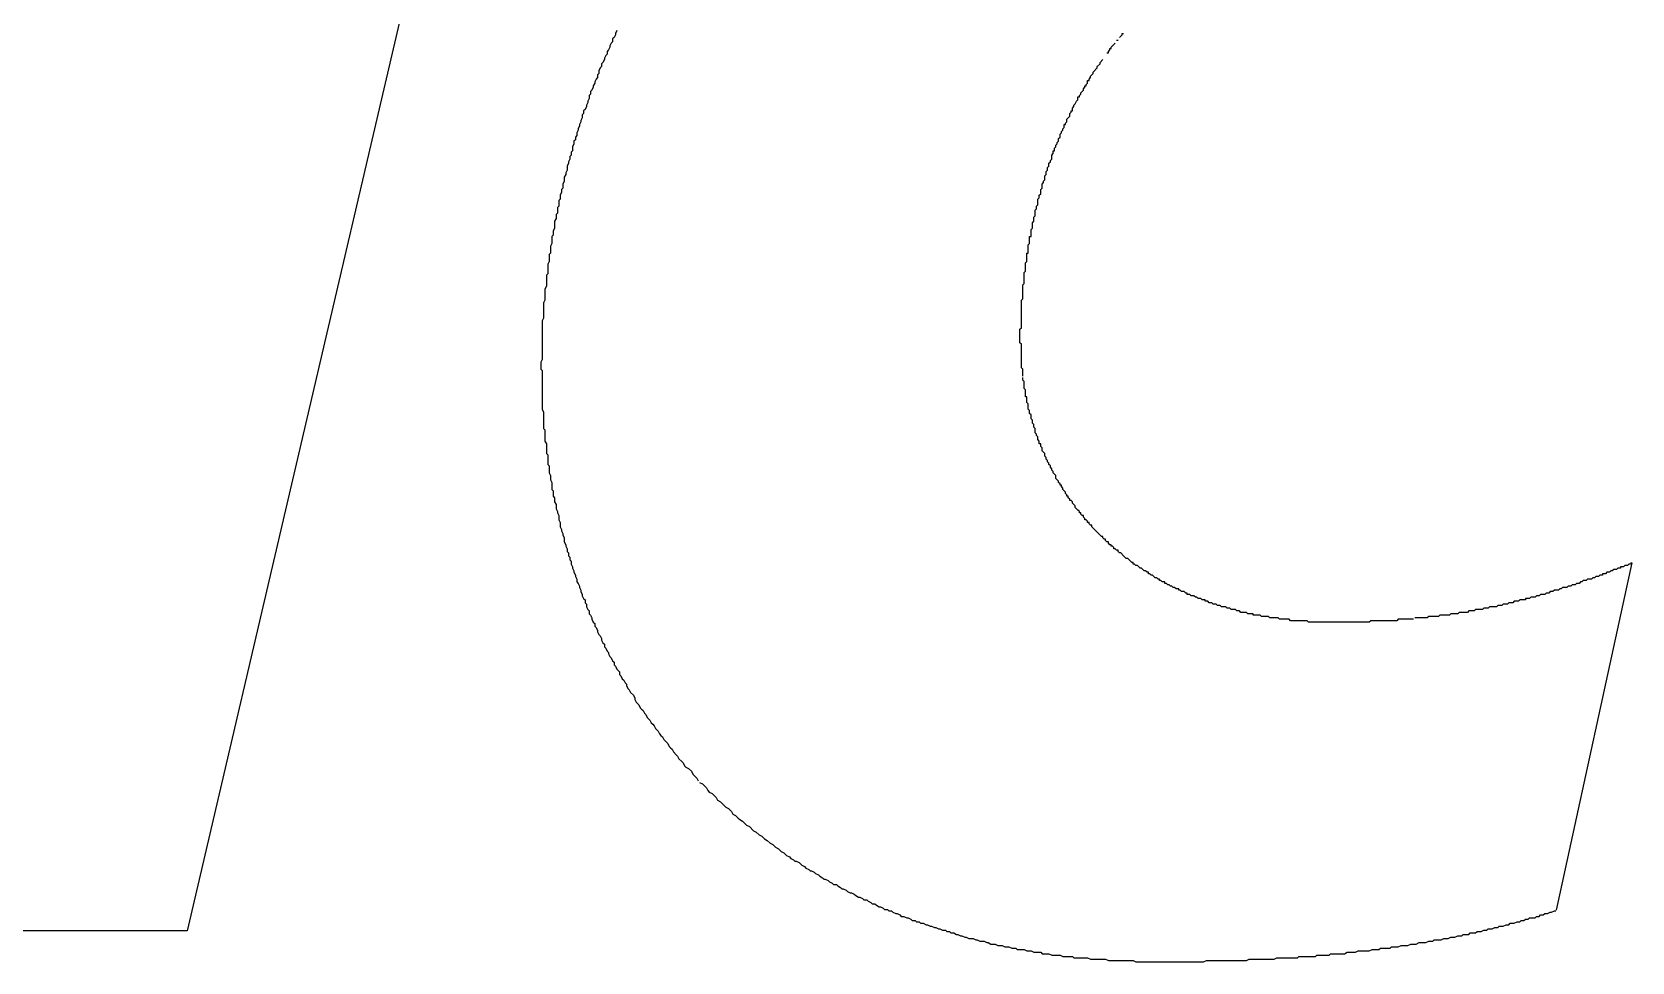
# Model space of a CAD drawing. Extents: x 168 to 388, y 259 to 356.
# Drawn here: x 223.939 to 225.098, y 307.753 to 308.426 of the extents above; entities that cross this region are included whole.
import ezdxf

# ---------------------------------------------------------------- set-up
doc = ezdxf.new("R2010")
doc.units = 0
doc.header["$MEASUREMENT"] = 0
doc.layers.get('0').update_dxf_attribs({"linetype": 'CONTINUOUS'})

msp = doc.modelspace()

# ---------------------------------------------------------------- linework, layer by layer
at = {"color": 7, "linetype": 'Continuous'}
for p, q in [((224.2785, 308.7458), (224.0518, 307.7756)), ((224.361, 308.422), (224.36, 308.421)), ((224.362, 308.424), (224.361, 308.422)), ((224.363, 308.427), (224.362, 308.425)), ((224.362, 308.425), (224.362, 308.424)), ((224.727, 308.422), (224.729, 308.424)), ((224.729, 308.424), (224.729, 308.425)), ((224.729, 308.425), (224.73, 308.425)), ((224.356, 308.41), (224.355, 308.409)), ((224.357, 308.413), (224.356, 308.412)), ((224.356, 308.412), (224.356, 308.41)), ((224.358, 308.415), (224.357, 308.413)), ((224.359, 308.418), (224.358, 308.416)), ((224.358, 308.416), (224.358, 308.415)), ((224.36, 308.419), (224.359, 308.418)), ((224.36, 308.421), (224.36, 308.419)), ((224.718, 308.411), (224.719, 308.411)), ((224.719, 308.412), (224.72, 308.413)), ((224.719, 308.411), (224.719, 308.412)), ((224.72, 308.413), (224.72, 308.414)), ((224.72, 308.414), (224.721, 308.414)), ((224.721, 308.415), (224.724, 308.418)), ((224.721, 308.414), (224.721, 308.415)), ((224.725, 308.42), (224.726, 308.42)), ((224.351, 308.4), (224.35, 308.398)), ((224.352, 308.401), (224.351, 308.4)), ((224.353, 308.404), (224.352, 308.403)), ((224.352, 308.403), (224.352, 308.401)), ((224.354, 308.406), (224.353, 308.404)), ((224.355, 308.409), (224.354, 308.407)), ((224.354, 308.407), (224.354, 308.406)), ((224.708, 308.397), (224.711, 308.4)), ((224.711, 308.401), (224.713, 308.403)), ((224.711, 308.4), (224.711, 308.401)), ((224.713, 308.404), (224.715, 308.406)), ((224.713, 308.403), (224.713, 308.404)), ((224.347, 308.389), (224.346, 308.387)), ((224.346, 308.387), (224.346, 308.386)), ((224.348, 308.392), (224.347, 308.39)), ((224.347, 308.39), (224.347, 308.389)), ((224.349, 308.393), (224.348, 308.392)), ((224.35, 308.396), (224.349, 308.395)), ((224.349, 308.395), (224.349, 308.393)), ((224.35, 308.398), (224.35, 308.396)), ((224.702, 308.386), (224.702, 308.387)), ((224.702, 308.387), (224.703, 308.387)), ((224.703, 308.388), (224.704, 308.389)), ((224.703, 308.387), (224.703, 308.388)), ((224.704, 308.389), (224.704, 308.391)), ((224.704, 308.391), (224.705, 308.391)), ((224.705, 308.392), (224.706, 308.393)), ((224.705, 308.391), (224.705, 308.392)), ((224.706, 308.394), (224.708, 308.396)), ((224.706, 308.393), (224.706, 308.394)), ((224.708, 308.396), (224.708, 308.397)), ((224.343, 308.378), (224.342, 308.376)), ((224.342, 308.376), (224.342, 308.375)), ((224.344, 308.381), (224.343, 308.38)), ((224.343, 308.38), (224.343, 308.378)), ((224.345, 308.384), (224.344, 308.383)), ((224.344, 308.383), (224.344, 308.381)), ((224.346, 308.386), (224.345, 308.384)), ((224.695, 308.374), (224.696, 308.376)), ((224.696, 308.376), (224.697, 308.377)), ((224.697, 308.377), (224.697, 308.379)), ((224.697, 308.379), (224.698, 308.379)), ((224.698, 308.38), (224.699, 308.381)), ((224.698, 308.379), (224.698, 308.38)), ((224.699, 308.382), (224.701, 308.384)), ((224.699, 308.381), (224.699, 308.382)), ((224.701, 308.385), (224.702, 308.386)), ((224.701, 308.384), (224.701, 308.385)), ((224.338, 308.364), (224.337, 308.362)), ((224.339, 308.367), (224.338, 308.366)), ((224.338, 308.366), (224.338, 308.364)), ((224.34, 308.37), (224.339, 308.369)), ((224.339, 308.369), (224.339, 308.367)), ((224.341, 308.372), (224.34, 308.37)), ((224.342, 308.375), (224.341, 308.373)), ((224.341, 308.373), (224.341, 308.372)), ((224.689, 308.363), (224.691, 308.365)), ((224.691, 308.367), (224.692, 308.368)), ((224.691, 308.365), (224.691, 308.367)), ((224.692, 308.368), (224.692, 308.369)), ((224.692, 308.369), (224.693, 308.369)), ((224.693, 308.371), (224.694, 308.372)), ((224.693, 308.369), (224.693, 308.371)), ((224.694, 308.373), (224.695, 308.374)), ((224.694, 308.372), (224.694, 308.373)), ((224.335, 308.355), (224.334, 308.353)), ((224.334, 308.353), (224.334, 308.351)), ((224.336, 308.358), (224.335, 308.356)), ((224.335, 308.356), (224.335, 308.355)), ((224.337, 308.361), (224.336, 308.359)), ((224.336, 308.359), (224.336, 308.358)), ((224.337, 308.362), (224.337, 308.361)), ((224.684, 308.352), (224.685, 308.353)), ((224.684, 308.35), (224.684, 308.352)), ((224.685, 308.354), (224.686, 308.355)), ((224.685, 308.353), (224.685, 308.354)), ((224.686, 308.356), (224.687, 308.357)), ((224.686, 308.355), (224.686, 308.356)), ((224.687, 308.357), (224.687, 308.359)), ((224.687, 308.359), (224.688, 308.359)), ((224.688, 308.36), (224.689, 308.361)), ((224.688, 308.359), (224.688, 308.36)), ((224.689, 308.361), (224.689, 308.363)), ((224.332, 308.345), (224.331, 308.343)), ((224.331, 308.343), (224.331, 308.34)), ((224.333, 308.348), (224.332, 308.347)), ((224.332, 308.347), (224.332, 308.345)), ((224.334, 308.351), (224.333, 308.35)), ((224.333, 308.35), (224.333, 308.348)), ((224.68, 308.342), (224.681, 308.343)), ((224.68, 308.34), (224.68, 308.342)), ((224.681, 308.344), (224.682, 308.345)), ((224.681, 308.343), (224.681, 308.344)), ((224.682, 308.346), (224.683, 308.347)), ((224.682, 308.345), (224.682, 308.346)), ((224.683, 308.349), (224.684, 308.35)), ((224.683, 308.347), (224.683, 308.349)), ((224.328, 308.331), (224.327, 308.329)), ((224.327, 308.329), (224.327, 308.326)), ((224.329, 308.334), (224.328, 308.332)), ((224.328, 308.332), (224.328, 308.331)), ((224.33, 308.337), (224.329, 308.336)), ((224.329, 308.336), (224.329, 308.334)), ((224.331, 308.34), (224.33, 308.339)), ((224.33, 308.339), (224.33, 308.337)), ((224.675, 308.328), (224.676, 308.329)), ((224.676, 308.331), (224.677, 308.332)), ((224.676, 308.329), (224.676, 308.331)), ((224.677, 308.333), (224.678, 308.334)), ((224.677, 308.332), (224.677, 308.333)), ((224.678, 308.337), (224.679, 308.338)), ((224.678, 308.334), (224.678, 308.337)), ((224.679, 308.338), (224.679, 308.34)), ((224.679, 308.34), (224.68, 308.34)), ((224.325, 308.318), (224.324, 308.316)), ((224.326, 308.323), (224.325, 308.321)), ((224.325, 308.321), (224.325, 308.318)), ((224.327, 308.326), (224.326, 308.324)), ((224.326, 308.324), (224.326, 308.323)), ((224.672, 308.318), (224.673, 308.319)), ((224.672, 308.317), (224.672, 308.318)), ((224.673, 308.322), (224.674, 308.323)), ((224.673, 308.319), (224.673, 308.322)), ((224.674, 308.325), (224.675, 308.326)), ((224.674, 308.323), (224.674, 308.325)), ((224.675, 308.326), (224.675, 308.328)), ((224.323, 308.31), (224.322, 308.308)), ((224.322, 308.308), (224.322, 308.305)), ((224.324, 308.313), (224.323, 308.312)), ((224.323, 308.312), (224.323, 308.31)), ((224.324, 308.316), (224.324, 308.313)), ((224.668, 308.305), (224.669, 308.306)), ((224.669, 308.308), (224.67, 308.309)), ((224.669, 308.306), (224.669, 308.308)), ((224.67, 308.312), (224.671, 308.313)), ((224.67, 308.309), (224.67, 308.312)), ((224.671, 308.316), (224.672, 308.317)), ((224.671, 308.313), (224.671, 308.316)), ((224.32, 308.295), (224.319, 308.294)), ((224.319, 308.294), (224.319, 308.291)), ((224.321, 308.3), (224.32, 308.299)), ((224.32, 308.299), (224.32, 308.295)), ((224.322, 308.305), (224.321, 308.304)), ((224.321, 308.304), (224.321, 308.3)), ((224.666, 308.297), (224.667, 308.298)), ((224.666, 308.293), (224.666, 308.297)), ((224.667, 308.3), (224.668, 308.301)), ((224.667, 308.298), (224.667, 308.3)), ((224.668, 308.301), (224.668, 308.305)), ((224.318, 308.284), (224.317, 308.282)), ((224.319, 308.291), (224.318, 308.289)), ((224.318, 308.289), (224.318, 308.284)), ((224.663, 308.283), (224.664, 308.284)), ((224.663, 308.278), (224.663, 308.283)), ((224.664, 308.288), (224.665, 308.289)), ((224.664, 308.284), (224.664, 308.288)), ((224.665, 308.292), (224.666, 308.293)), ((224.665, 308.289), (224.665, 308.292)), ((224.316, 308.273), (224.315, 308.271)), ((224.315, 308.271), (224.315, 308.266)), ((224.317, 308.279), (224.316, 308.278)), ((224.316, 308.278), (224.316, 308.273)), ((224.317, 308.282), (224.317, 308.279)), ((224.661, 308.272), (224.662, 308.273)), ((224.661, 308.266), (224.661, 308.272)), ((224.662, 308.273), (224.662, 308.278)), ((224.662, 308.278), (224.663, 308.278)), ((224.314, 308.26), (224.313, 308.258)), ((224.315, 308.266), (224.314, 308.265)), ((224.314, 308.265), (224.314, 308.26)), ((224.659, 308.259), (224.66, 308.26)), ((224.66, 308.26), (224.66, 308.266)), ((224.66, 308.266), (224.661, 308.266)), ((224.313, 308.251), (224.312, 308.25)), ((224.312, 308.25), (224.312, 308.242)), ((224.313, 308.258), (224.313, 308.251)), ((224.658, 308.252), (224.659, 308.253)), ((224.658, 308.244), (224.658, 308.252)), ((224.659, 308.253), (224.659, 308.259)), ((224.312, 308.242), (224.311, 308.24)), ((224.311, 308.24), (224.311, 308.232)), ((224.657, 308.243), (224.658, 308.244)), ((224.657, 308.233), (224.657, 308.243)), ((224.311, 308.232), (224.31, 308.23)), ((224.31, 308.23), (224.31, 308.219)), ((224.656, 308.232), (224.657, 308.233)), ((224.656, 308.212), (224.656, 308.232)), ((224.31, 308.219), (224.309, 308.217)), ((224.309, 308.217), (224.309, 308.189)), ((224.655, 308.211), (224.656, 308.212)), ((224.655, 308.201), (224.655, 308.211)), ((224.656, 308.2), (224.655, 308.201)), ((224.656, 308.183), (224.656, 308.2)), ((224.309, 308.189), (224.308, 308.187)), ((224.308, 308.187), (224.308, 308.182)), ((224.308, 308.182), (224.309, 308.181)), ((224.309, 308.181), (224.309, 308.153)), ((224.657, 308.182), (224.656, 308.183)), ((224.657, 308.177), (224.657, 308.182)), ((224.657, 308.174), (224.657, 308.176)), ((224.658, 308.173), (224.657, 308.174)), ((224.658, 308.168), (224.658, 308.173)), ((224.659, 308.167), (224.658, 308.168)), ((224.659, 308.162), (224.659, 308.167)), ((224.66, 308.162), (224.659, 308.162)), ((224.66, 308.158), (224.66, 308.162)), ((224.661, 308.157), (224.66, 308.158)), ((224.661, 308.153), (224.661, 308.157)), ((224.309, 308.153), (224.31, 308.151)), ((224.31, 308.151), (224.31, 308.139)), ((224.662, 308.152), (224.661, 308.153)), ((224.662, 308.15), (224.662, 308.152)), ((224.663, 308.149), (224.662, 308.15)), ((224.663, 308.146), (224.663, 308.149)), ((224.664, 308.145), (224.663, 308.146)), ((224.664, 308.143), (224.664, 308.145)), ((224.31, 308.139), (224.311, 308.138)), ((224.311, 308.138), (224.311, 308.13)), ((224.665, 308.142), (224.664, 308.143)), ((224.665, 308.14), (224.665, 308.142)), ((224.666, 308.139), (224.665, 308.14)), ((224.666, 308.136), (224.666, 308.139)), ((224.667, 308.135), (224.666, 308.136)), ((224.667, 308.134), (224.667, 308.135)), ((224.668, 308.133), (224.667, 308.134)), ((224.668, 308.131), (224.668, 308.133)), ((224.311, 308.13), (224.312, 308.128)), ((224.312, 308.128), (224.312, 308.121)), ((224.312, 308.121), (224.313, 308.12)), ((224.669, 308.13), (224.668, 308.131)), ((224.669, 308.128), (224.669, 308.13)), ((224.67, 308.128), (224.669, 308.128)), ((224.67, 308.126), (224.67, 308.128)), ((224.671, 308.125), (224.67, 308.126)), ((224.671, 308.123), (224.671, 308.125)), ((224.672, 308.122), (224.671, 308.123)), ((224.673, 308.121), (224.672, 308.122)), ((224.673, 308.119), (224.673, 308.121)), ((224.313, 308.12), (224.313, 308.113)), ((224.313, 308.113), (224.314, 308.112)), ((224.314, 308.112), (224.314, 308.107)), ((224.674, 308.118), (224.673, 308.119)), ((224.674, 308.117), (224.674, 308.118)), ((224.675, 308.116), (224.674, 308.117)), ((224.675, 308.115), (224.675, 308.116)), ((224.676, 308.114), (224.675, 308.115)), ((224.676, 308.113), (224.676, 308.114)), ((224.677, 308.112), (224.676, 308.113)), ((224.677, 308.111), (224.677, 308.112)), ((224.678, 308.11), (224.677, 308.111)), ((224.678, 308.109), (224.678, 308.11)), ((224.679, 308.108), (224.678, 308.109)), ((224.314, 308.107), (224.315, 308.105)), ((224.315, 308.105), (224.315, 308.102)), ((224.315, 308.102), (224.316, 308.1)), ((224.316, 308.1), (224.316, 308.095)), ((224.679, 308.107), (224.679, 308.108)), ((224.68, 308.106), (224.679, 308.107)), ((224.681, 308.105), (224.68, 308.106)), ((224.681, 308.103), (224.681, 308.105)), ((224.682, 308.102), (224.681, 308.103)), ((224.683, 308.101), (224.682, 308.102)), ((224.683, 308.1), (224.683, 308.101)), ((224.684, 308.099), (224.683, 308.1)), ((224.684, 308.098), (224.684, 308.099)), ((224.685, 308.098), (224.684, 308.098)), ((224.685, 308.097), (224.685, 308.098)), ((224.686, 308.096), (224.685, 308.097)), ((224.316, 308.095), (224.317, 308.094)), ((224.317, 308.094), (224.317, 308.09)), ((224.317, 308.09), (224.318, 308.089)), ((224.318, 308.089), (224.318, 308.086)), ((224.318, 308.086), (224.319, 308.084)), ((224.686, 308.095), (224.686, 308.096)), ((224.687, 308.094), (224.686, 308.095)), ((224.688, 308.093), (224.687, 308.094)), ((224.688, 308.092), (224.688, 308.093)), ((224.689, 308.091), (224.688, 308.092)), ((224.689, 308.09), (224.689, 308.091)), ((224.69, 308.09), (224.689, 308.09)), ((224.69, 308.089), (224.69, 308.09)), ((224.691, 308.088), (224.69, 308.089)), ((224.691, 308.087), (224.691, 308.088)), ((224.692, 308.087), (224.691, 308.087)), ((224.693, 308.086), (224.692, 308.087)), ((224.693, 308.085), (224.693, 308.086)), ((224.319, 308.084), (224.319, 308.081)), ((224.319, 308.081), (224.32, 308.079)), ((224.32, 308.079), (224.32, 308.078)), ((224.32, 308.078), (224.321, 308.076)), ((224.321, 308.076), (224.321, 308.073)), ((224.695, 308.083), (224.693, 308.085)), ((224.695, 308.082), (224.695, 308.083)), ((224.696, 308.081), (224.695, 308.082)), ((224.697, 308.08), (224.696, 308.081)), ((224.698, 308.079), (224.697, 308.08)), ((224.698, 308.078), (224.698, 308.079)), ((224.699, 308.078), (224.698, 308.078)), ((224.699, 308.077), (224.699, 308.078)), ((224.7, 308.076), (224.699, 308.077)), ((224.701, 308.076), (224.7, 308.076)), ((224.701, 308.075), (224.701, 308.076)), ((224.702, 308.074), (224.701, 308.075)), ((224.702, 308.073), (224.702, 308.074)), ((224.321, 308.073), (224.322, 308.071)), ((224.322, 308.071), (224.322, 308.068)), ((224.322, 308.068), (224.323, 308.066)), ((224.323, 308.066), (224.323, 308.065)), ((224.323, 308.065), (224.324, 308.063)), ((224.324, 308.063), (224.324, 308.062)), ((224.703, 308.073), (224.702, 308.073)), ((224.704, 308.072), (224.703, 308.073)), ((224.704, 308.071), (224.704, 308.072)), ((224.705, 308.071), (224.704, 308.071)), ((224.705, 308.07), (224.705, 308.071)), ((224.706, 308.069), (224.705, 308.07)), ((224.707, 308.069), (224.706, 308.069)), ((224.707, 308.068), (224.707, 308.069)), ((224.709, 308.066), (224.707, 308.068)), ((224.714, 308.061), (224.709, 308.066)), ((224.324, 308.062), (224.325, 308.06)), ((224.325, 308.06), (224.325, 308.057)), ((224.325, 308.057), (224.326, 308.055)), ((224.326, 308.055), (224.326, 308.054)), ((224.326, 308.054), (224.327, 308.052)), ((224.327, 308.052), (224.327, 308.05)), ((224.715, 308.061), (224.714, 308.061)), ((224.715, 308.06), (224.715, 308.061)), ((224.716, 308.059), (224.715, 308.06)), ((224.717, 308.059), (224.716, 308.059)), ((224.717, 308.058), (224.717, 308.059)), ((224.718, 308.057), (224.717, 308.058)), ((224.719, 308.057), (224.718, 308.057)), ((224.719, 308.056), (224.719, 308.057)), ((224.72, 308.055), (224.719, 308.056)), ((224.721, 308.055), (224.72, 308.055)), ((224.721, 308.054), (224.721, 308.055)), ((224.722, 308.054), (224.721, 308.054)), ((224.723, 308.053), (224.722, 308.054)), ((224.723, 308.052), (224.723, 308.053)), ((224.724, 308.052), (224.723, 308.052)), ((224.725, 308.051), (224.724, 308.052)), ((224.726, 308.051), (224.725, 308.051)), ((224.726, 308.05), (224.726, 308.051)), ((224.327, 308.05), (224.328, 308.049)), ((224.328, 308.049), (224.328, 308.047)), ((224.328, 308.047), (224.329, 308.046)), ((224.329, 308.046), (224.329, 308.044)), ((224.329, 308.044), (224.33, 308.043)), ((224.33, 308.043), (224.33, 308.041)), ((224.33, 308.041), (224.331, 308.039)), ((224.727, 308.049), (224.726, 308.05)), ((224.728, 308.049), (224.727, 308.049)), ((224.73, 308.047), (224.728, 308.049)), ((224.731, 308.046), (224.73, 308.047)), ((224.732, 308.045), (224.731, 308.046)), ((224.733, 308.045), (224.732, 308.045)), ((224.736, 308.042), (224.733, 308.045)), ((224.737, 308.042), (224.736, 308.042)), ((224.737, 308.041), (224.737, 308.042)), ((224.738, 308.041), (224.737, 308.041)), ((224.739, 308.04), (224.738, 308.041)), ((224.74, 308.04), (224.739, 308.04)), ((224.741, 308.039), (224.74, 308.04)), ((225.0982, 308.0418), (225.0433, 307.7904)), ((225.093, 308.04), (225.092, 308.039)), ((225.095, 308.04), (225.093, 308.04)), ((225.096, 308.041), (225.095, 308.04)), ((225.097, 308.041), (225.096, 308.041)), ((225.098, 308.042), (225.097, 308.041)), ((224.331, 308.039), (224.331, 308.038)), ((224.331, 308.038), (224.332, 308.036)), ((224.332, 308.036), (224.332, 308.035)), ((224.332, 308.035), (224.333, 308.033)), ((224.333, 308.033), (224.333, 308.032)), ((224.333, 308.032), (224.334, 308.03)), ((224.334, 308.03), (224.334, 308.028)), ((224.334, 308.028), (224.335, 308.027)), ((224.742, 308.038), (224.741, 308.039)), ((224.743, 308.038), (224.742, 308.038)), ((224.745, 308.036), (224.743, 308.038)), ((224.746, 308.036), (224.745, 308.036)), ((224.747, 308.035), (224.746, 308.036)), ((224.748, 308.035), (224.747, 308.035)), ((224.748, 308.034), (224.748, 308.035)), ((224.749, 308.034), (224.748, 308.034)), ((224.75, 308.033), (224.749, 308.034)), ((224.751, 308.033), (224.75, 308.033)), ((224.753, 308.031), (224.751, 308.033)), ((224.754, 308.031), (224.753, 308.031)), ((224.755, 308.03), (224.754, 308.031)), ((224.756, 308.03), (224.755, 308.03)), ((224.756, 308.029), (224.756, 308.03)), ((224.757, 308.029), (224.756, 308.029)), ((224.758, 308.028), (224.757, 308.029)), ((224.76, 308.028), (224.758, 308.028)), ((224.76, 308.027), (224.76, 308.028)), ((225.061, 308.028), (225.06, 308.027)), ((225.062, 308.028), (225.061, 308.028)), ((225.063, 308.029), (225.062, 308.028)), ((225.065, 308.029), (225.063, 308.029)), ((225.066, 308.03), (225.065, 308.029)), ((225.069, 308.03), (225.066, 308.03)), ((225.07, 308.031), (225.069, 308.03)), ((225.071, 308.031), (225.07, 308.031)), ((225.072, 308.032), (225.071, 308.031)), ((225.074, 308.032), (225.072, 308.032)), ((225.075, 308.033), (225.074, 308.032)), ((225.077, 308.033), (225.075, 308.033)), ((225.079, 308.034), (225.077, 308.034)), ((225.077, 308.034), (225.077, 308.033)), ((225.08, 308.035), (225.079, 308.034)), ((225.082, 308.035), (225.08, 308.035)), ((225.083, 308.036), (225.082, 308.035)), ((225.084, 308.036), (225.083, 308.036)), ((225.085, 308.037), (225.084, 308.036)), ((225.087, 308.037), (225.085, 308.037)), ((225.088, 308.038), (225.087, 308.037)), ((225.09, 308.038), (225.088, 308.038)), ((225.092, 308.039), (225.09, 308.039)), ((225.09, 308.039), (225.09, 308.038)), ((224.335, 308.027), (224.336, 308.025)), ((224.336, 308.025), (224.336, 308.024)), ((224.336, 308.024), (224.337, 308.022)), ((224.337, 308.022), (224.337, 308.021)), ((224.337, 308.021), (224.338, 308.019)), ((224.338, 308.019), (224.338, 308.018)), ((224.338, 308.018), (224.339, 308.016)), ((224.339, 308.016), (224.34, 308.015)), ((224.761, 308.027), (224.76, 308.027)), ((224.762, 308.026), (224.761, 308.027)), ((224.763, 308.026), (224.762, 308.026)), ((224.764, 308.025), (224.763, 308.026)), ((224.765, 308.025), (224.764, 308.025)), ((224.766, 308.024), (224.765, 308.025)), ((224.767, 308.024), (224.766, 308.024)), ((224.768, 308.023), (224.767, 308.024)), ((224.77, 308.023), (224.768, 308.023)), ((224.77, 308.022), (224.77, 308.023)), ((224.771, 308.022), (224.77, 308.022)), ((224.772, 308.021), (224.771, 308.022)), ((224.774, 308.021), (224.772, 308.021)), ((224.775, 308.02), (224.774, 308.021)), ((224.776, 308.02), (224.775, 308.02)), ((224.776, 308.019), (224.776, 308.02)), ((224.778, 308.019), (224.776, 308.019)), ((224.779, 308.018), (224.778, 308.019)), ((224.781, 308.018), (224.779, 308.018)), ((224.782, 308.017), (224.781, 308.018)), ((224.783, 308.017), (224.782, 308.017)), ((224.784, 308.016), (224.783, 308.017)), ((224.786, 308.016), (224.784, 308.016)), ((224.787, 308.015), (224.786, 308.016)), ((225.024, 308.016), (225.021, 308.016)), ((225.021, 308.016), (225.021, 308.015)), ((225.025, 308.017), (225.024, 308.016)), ((225.028, 308.017), (225.025, 308.017)), ((225.029, 308.018), (225.028, 308.017)), ((225.031, 308.018), (225.029, 308.018)), ((225.032, 308.019), (225.031, 308.018)), ((225.035, 308.019), (225.032, 308.019)), ((225.036, 308.02), (225.035, 308.019)), ((225.038, 308.02), (225.036, 308.02)), ((225.039, 308.021), (225.038, 308.02)), ((225.041, 308.021), (225.039, 308.021)), ((225.042, 308.022), (225.041, 308.021)), ((225.045, 308.022), (225.042, 308.022)), ((225.046, 308.023), (225.045, 308.022)), ((225.047, 308.023), (225.046, 308.023)), ((225.048, 308.024), (225.047, 308.023)), ((225.051, 308.024), (225.048, 308.024)), ((225.052, 308.025), (225.051, 308.024)), ((225.054, 308.025), (225.052, 308.025)), ((225.055, 308.026), (225.054, 308.025)), ((225.057, 308.026), (225.055, 308.026)), ((225.058, 308.027), (225.057, 308.026)), ((225.06, 308.027), (225.058, 308.027)), ((224.34, 308.015), (224.34, 308.013)), ((224.34, 308.013), (224.341, 308.012)), ((224.341, 308.012), (224.341, 308.01)), ((224.341, 308.01), (224.342, 308.008)), ((224.342, 308.008), (224.343, 308.007)), ((224.343, 308.007), (224.343, 308.005)), ((224.343, 308.005), (224.344, 308.004)), ((224.789, 308.015), (224.787, 308.015)), ((224.789, 308.014), (224.789, 308.015)), ((224.791, 308.014), (224.789, 308.014)), ((224.792, 308.013), (224.791, 308.014)), ((224.794, 308.013), (224.792, 308.013)), ((224.795, 308.012), (224.794, 308.013)), ((224.797, 308.012), (224.795, 308.012)), ((224.798, 308.011), (224.797, 308.012)), ((224.8, 308.011), (224.798, 308.011)), ((224.801, 308.01), (224.8, 308.011)), ((224.804, 308.01), (224.801, 308.01)), ((224.805, 308.009), (224.804, 308.01)), ((224.807, 308.009), (224.805, 308.009)), ((224.808, 308.008), (224.807, 308.009)), ((224.811, 308.008), (224.808, 308.008)), ((224.812, 308.007), (224.811, 308.008)), ((224.814, 308.007), (224.812, 308.007)), ((224.815, 308.006), (224.814, 308.007)), ((224.819, 308.006), (224.815, 308.006)), ((224.82, 308.005), (224.819, 308.006)), ((224.824, 308.005), (224.82, 308.005)), ((224.824, 308.004), (224.824, 308.005)), ((224.967, 308.005), (224.966, 308.004)), ((224.972, 308.005), (224.967, 308.005)), ((224.973, 308.006), (224.972, 308.005)), ((224.979, 308.006), (224.973, 308.006)), ((224.98, 308.007), (224.979, 308.006)), ((224.984, 308.007), (224.98, 308.007)), ((224.985, 308.008), (224.984, 308.007)), ((224.99, 308.008), (224.985, 308.008)), ((224.991, 308.009), (224.99, 308.008)), ((224.994, 308.009), (224.991, 308.009)), ((224.995, 308.01), (224.994, 308.009)), ((225, 308.01), (224.995, 308.01)), ((225.001, 308.011), (225, 308.01)), ((225.004, 308.011), (225.001, 308.011)), ((225.005, 308.012), (225.004, 308.011)), ((225.008, 308.012), (225.005, 308.012)), ((225.009, 308.013), (225.008, 308.012)), ((225.012, 308.013), (225.009, 308.013)), ((225.013, 308.014), (225.012, 308.013)), ((225.016, 308.014), (225.013, 308.014)), ((225.017, 308.015), (225.016, 308.014)), ((225.021, 308.015), (225.017, 308.015)), ((224.344, 308.004), (224.345, 308.002)), ((224.345, 308.002), (224.345, 308.001)), ((224.345, 308.001), (224.346, 307.999)), ((224.346, 307.999), (224.347, 307.998)), ((224.347, 307.998), (224.347, 307.996)), ((224.347, 307.996), (224.348, 307.995)), ((224.348, 307.995), (224.349, 307.993)), ((224.349, 307.993), (224.349, 307.992)), ((224.829, 308.004), (224.824, 308.004)), ((224.83, 308.003), (224.829, 308.004)), ((224.835, 308.003), (224.83, 308.003)), ((224.836, 308.002), (224.835, 308.003)), ((224.842, 308.002), (224.836, 308.002)), ((224.843, 308.001), (224.842, 308.002)), ((224.85, 308.001), (224.843, 308.001)), ((224.851, 308), (224.85, 308.001)), ((224.863, 308), (224.851, 308)), ((224.864, 307.999), (224.863, 308)), ((224.908, 307.999), (224.864, 307.999)), ((224.909, 308), (224.908, 307.999)), ((224.928, 308), (224.909, 308)), ((224.929, 308.001), (224.928, 308)), ((224.94, 308.001), (224.929, 308.001)), ((224.95, 308.002), (224.941, 308.002)), ((224.951, 308.003), (224.95, 308.002)), ((224.958, 308.003), (224.951, 308.003)), ((224.959, 308.004), (224.958, 308.003)), ((224.966, 308.004), (224.959, 308.004)), ((224.349, 307.992), (224.35, 307.99)), ((224.35, 307.99), (224.351, 307.989)), ((224.351, 307.989), (224.352, 307.987)), ((224.352, 307.987), (224.352, 307.986)), ((224.352, 307.986), (224.353, 307.984)), ((224.353, 307.984), (224.354, 307.983)), ((224.354, 307.983), (224.354, 307.981)), ((224.354, 307.981), (224.355, 307.98)), ((224.355, 307.98), (224.356, 307.978)), ((224.356, 307.978), (224.357, 307.977)), ((224.357, 307.977), (224.357, 307.976)), ((224.357, 307.976), (224.358, 307.974)), ((224.358, 307.974), (224.359, 307.973)), ((224.359, 307.973), (224.36, 307.971)), ((224.36, 307.971), (224.361, 307.97)), ((224.361, 307.97), (224.361, 307.968)), ((224.361, 307.968), (224.362, 307.967)), ((224.362, 307.967), (224.363, 307.965)), ((224.363, 307.965), (224.365, 307.963)), ((224.365, 307.963), (224.365, 307.961)), ((224.365, 307.961), (224.366, 307.96)), ((224.366, 307.96), (224.367, 307.958)), ((224.367, 307.958), (224.368, 307.957)), ((224.368, 307.957), (224.369, 307.955)), ((224.369, 307.955), (224.37, 307.954)), ((224.37, 307.954), (224.37, 307.953)), ((224.37, 307.953), (224.371, 307.951)), ((224.371, 307.951), (224.372, 307.95)), ((224.372, 307.95), (224.373, 307.948)), ((224.373, 307.948), (224.375, 307.946)), ((224.375, 307.946), (224.376, 307.944)), ((224.376, 307.944), (224.376, 307.943)), ((224.376, 307.943), (224.377, 307.941)), ((224.377, 307.941), (224.379, 307.939)), ((224.379, 307.939), (224.38, 307.937)), ((224.38, 307.937), (224.381, 307.936)), ((224.381, 307.936), (224.382, 307.935)), ((224.382, 307.935), (224.383, 307.933)), ((224.383, 307.933), (224.384, 307.932)), ((224.384, 307.932), (224.385, 307.93)), ((224.385, 307.93), (224.386, 307.929)), ((224.386, 307.929), (224.387, 307.928)), ((224.387, 307.928), (224.388, 307.926)), ((224.388, 307.926), (224.389, 307.925)), ((224.389, 307.925), (224.39, 307.924)), ((224.39, 307.924), (224.391, 307.922)), ((224.391, 307.922), (224.392, 307.921)), ((224.392, 307.921), (224.393, 307.92)), ((224.393, 307.92), (224.394, 307.918)), ((224.394, 307.918), (224.395, 307.917)), ((224.395, 307.917), (224.396, 307.916)), ((224.396, 307.916), (224.397, 307.914)), ((224.397, 307.914), (224.398, 307.913)), ((224.398, 307.913), (224.399, 307.912)), ((224.399, 307.912), (224.4, 307.911)), ((224.4, 307.911), (224.401, 307.909)), ((224.401, 307.909), (224.402, 307.908)), ((224.402, 307.908), (224.403, 307.907)), ((224.403, 307.907), (224.404, 307.905)), ((224.404, 307.905), (224.406, 307.903)), ((224.406, 307.903), (224.407, 307.902)), ((224.407, 307.902), (224.408, 307.9)), ((224.408, 307.9), (224.41, 307.898)), ((224.41, 307.898), (224.411, 307.897)), ((224.411, 307.897), (224.412, 307.895)), ((224.412, 307.895), (224.413, 307.894)), ((224.413, 307.894), (224.415, 307.893)), ((224.415, 307.893), (224.417, 307.891)), ((224.417, 307.891), (224.418, 307.889)), ((224.418, 307.889), (224.421, 307.886)), ((224.421, 307.886), (224.422, 307.884)), ((224.423, 307.883), (224.425, 307.882)), ((224.425, 307.882), (224.426, 307.881)), ((224.426, 307.881), (224.428, 307.879)), ((224.428, 307.879), (224.429, 307.877)), ((224.429, 307.877), (224.43, 307.876)), ((224.43, 307.876), (224.432, 307.875)), ((224.432, 307.875), (224.435, 307.872)), ((224.435, 307.872), (224.436, 307.87)), ((224.436, 307.87), (224.438, 307.869)), ((224.438, 307.869), (224.439, 307.868)), ((224.439, 307.868), (224.44, 307.867)), ((224.44, 307.867), (224.441, 307.866)), ((224.441, 307.866), (224.442, 307.865)), ((224.442, 307.865), (224.444, 307.864)), ((224.444, 307.864), (224.446, 307.862)), ((224.446, 307.862), (224.447, 307.86)), ((224.447, 307.86), (224.449, 307.859)), ((224.449, 307.859), (224.451, 307.857)), ((224.451, 307.857), (224.452, 307.856)), ((224.452, 307.856), (224.454, 307.855)), ((224.454, 307.855), (224.456, 307.853)), ((224.456, 307.853), (224.457, 307.852)), ((224.457, 307.852), (224.459, 307.851)), ((224.459, 307.851), (224.462, 307.848)), ((224.462, 307.848), (224.464, 307.847)), ((224.464, 307.847), (224.466, 307.845)), ((224.466, 307.845), (224.468, 307.844)), ((224.468, 307.844), (224.469, 307.843)), ((224.469, 307.843), (224.47, 307.842)), ((224.47, 307.842), (224.472, 307.841)), ((224.472, 307.841), (224.474, 307.839)), ((224.474, 307.839), (224.476, 307.838)), ((224.476, 307.838), (224.477, 307.837)), ((224.477, 307.837), (224.478, 307.836)), ((224.478, 307.836), (224.48, 307.835)), ((224.48, 307.835), (224.482, 307.833)), ((224.482, 307.833), (224.484, 307.832)), ((224.484, 307.832), (224.485, 307.831)), ((224.485, 307.831), (224.486, 307.83)), ((224.486, 307.83), (224.488, 307.829)), ((224.488, 307.829), (224.489, 307.828)), ((224.489, 307.828), (224.491, 307.827)), ((224.491, 307.827), (224.492, 307.826)), ((224.492, 307.826), (224.493, 307.826)), ((224.493, 307.826), (224.495, 307.825)), ((224.495, 307.825), (224.496, 307.824)), ((224.496, 307.824), (224.497, 307.823)), ((224.497, 307.823), (224.499, 307.822)), ((224.499, 307.822), (224.5, 307.821)), ((224.5, 307.821), (224.502, 307.82)), ((224.502, 307.82), (224.503, 307.819)), ((224.503, 307.819), (224.504, 307.819)), ((224.504, 307.819), (224.506, 307.818)), ((224.506, 307.818), (224.507, 307.817)), ((224.507, 307.817), (224.509, 307.816)), ((224.509, 307.816), (224.51, 307.815)), ((224.51, 307.815), (224.512, 307.814)), ((224.512, 307.814), (224.513, 307.813)), ((224.513, 307.813), (224.514, 307.813)), ((224.514, 307.813), (224.516, 307.812)), ((224.516, 307.812), (224.517, 307.811)), ((224.517, 307.811), (224.519, 307.81)), ((224.519, 307.81), (224.52, 307.809)), ((224.52, 307.809), (224.522, 307.809)), ((224.522, 307.809), (224.523, 307.808)), ((224.523, 307.808), (224.525, 307.807)), ((224.525, 307.807), (224.526, 307.806)), ((224.526, 307.806), (224.527, 307.806)), ((224.527, 307.806), (224.529, 307.805)), ((224.529, 307.805), (224.53, 307.804)), ((224.53, 307.804), (224.532, 307.803)), ((224.532, 307.803), (224.533, 307.803)), ((224.533, 307.803), (224.535, 307.802)), ((224.535, 307.802), (224.536, 307.801)), ((224.536, 307.801), (224.538, 307.8)), ((224.538, 307.8), (224.539, 307.8)), ((224.539, 307.8), (224.541, 307.799)), ((224.541, 307.799), (224.542, 307.798)), ((224.542, 307.798), (224.544, 307.798)), ((224.544, 307.798), (224.545, 307.797)), ((224.545, 307.797), (224.547, 307.796)), ((224.547, 307.796), (224.548, 307.795)), ((224.548, 307.795), (224.55, 307.795)), ((224.55, 307.795), (224.551, 307.794)), ((224.551, 307.794), (224.553, 307.793)), ((224.553, 307.793), (224.554, 307.793)), ((224.554, 307.793), (224.556, 307.792)), ((224.556, 307.792), (224.557, 307.791)), ((224.557, 307.791), (224.559, 307.791)), ((224.559, 307.791), (224.56, 307.79)), ((224.56, 307.79), (224.562, 307.79)), ((224.562, 307.79), (224.563, 307.789)), ((224.563, 307.789), (224.565, 307.788)), ((224.565, 307.788), (224.566, 307.788)), ((224.566, 307.788), (224.568, 307.787)), ((224.568, 307.787), (224.569, 307.786)), ((224.569, 307.786), (224.571, 307.786)), ((224.571, 307.786), (224.573, 307.785)), ((224.573, 307.785), (224.574, 307.785)), ((224.574, 307.785), (224.576, 307.784)), ((225.023, 307.784), (225.024, 307.785)), ((225.024, 307.785), (225.028, 307.785)), ((225.028, 307.785), (225.029, 307.786)), ((225.029, 307.786), (225.031, 307.786)), ((225.031, 307.786), (225.032, 307.787)), ((225.032, 307.787), (225.034, 307.787)), ((225.034, 307.787), (225.035, 307.788)), ((225.035, 307.788), (225.037, 307.788)), ((225.037, 307.788), (225.039, 307.789)), ((225.039, 307.789), (225.04, 307.789)), ((225.04, 307.789), (225.042, 307.79)), ((225.042, 307.79), (225.043, 307.79)), ((224.0518, 307.7756), (223.7127, 307.7756)), ((224.576, 307.784), (224.577, 307.783)), ((224.577, 307.783), (224.579, 307.783)), ((224.579, 307.783), (224.58, 307.782)), ((224.58, 307.782), (224.582, 307.782)), ((224.582, 307.782), (224.583, 307.781)), ((224.583, 307.781), (224.585, 307.781)), ((224.585, 307.781), (224.587, 307.78)), ((224.587, 307.78), (224.588, 307.78)), ((224.588, 307.78), (224.59, 307.779)), ((224.59, 307.779), (224.591, 307.779)), ((224.591, 307.779), (224.593, 307.778)), ((224.593, 307.778), (224.594, 307.778)), ((224.594, 307.778), (224.596, 307.777)), ((224.596, 307.777), (224.597, 307.777)), ((224.597, 307.777), (224.599, 307.776)), ((224.599, 307.776), (224.601, 307.776)), ((224.601, 307.776), (224.602, 307.775)), ((224.602, 307.775), (224.604, 307.775)), ((224.604, 307.775), (224.605, 307.774)), ((224.605, 307.774), (224.607, 307.774)), ((224.607, 307.774), (224.609, 307.773)), ((224.609, 307.773), (224.61, 307.773)), ((224.61, 307.773), (224.612, 307.772)), ((224.975, 307.772), (224.976, 307.773)), ((224.976, 307.773), (224.98, 307.773)), ((224.98, 307.773), (224.981, 307.774)), ((224.981, 307.774), (224.985, 307.774)), ((224.985, 307.774), (224.986, 307.775)), ((224.986, 307.775), (224.989, 307.775)), ((224.989, 307.775), (224.991, 307.776)), ((224.991, 307.776), (224.993, 307.776)), ((224.993, 307.776), (224.994, 307.777)), ((224.994, 307.777), (224.997, 307.777)), ((224.997, 307.777), (224.999, 307.778)), ((224.999, 307.778), (225.001, 307.778)), ((225.001, 307.778), (225.002, 307.779)), ((225.002, 307.779), (225.005, 307.779)), ((225.005, 307.779), (225.007, 307.78)), ((225.007, 307.78), (225.009, 307.78)), ((225.009, 307.78), (225.01, 307.781)), ((225.01, 307.781), (225.013, 307.781)), ((225.013, 307.781), (225.015, 307.782)), ((225.015, 307.782), (225.017, 307.782)), ((225.017, 307.782), (225.018, 307.783)), ((225.018, 307.783), (225.02, 307.783)), ((225.02, 307.783), (225.021, 307.784)), ((225.021, 307.784), (225.023, 307.784)), ((224.612, 307.772), (224.613, 307.772)), ((224.613, 307.772), (224.615, 307.771)), ((224.615, 307.771), (224.616, 307.771)), ((224.616, 307.771), (224.618, 307.77)), ((224.618, 307.77), (224.621, 307.77)), ((224.621, 307.77), (224.623, 307.769)), ((224.623, 307.769), (224.624, 307.769)), ((224.624, 307.769), (224.626, 307.768)), ((224.626, 307.768), (224.629, 307.768)), ((224.629, 307.768), (224.631, 307.767)), ((224.631, 307.767), (224.632, 307.767)), ((224.632, 307.767), (224.634, 307.766)), ((224.634, 307.766), (224.637, 307.766)), ((224.637, 307.766), (224.639, 307.765)), ((224.639, 307.765), (224.642, 307.765)), ((224.642, 307.765), (224.644, 307.764)), ((224.644, 307.764), (224.647, 307.764)), ((224.647, 307.764), (224.649, 307.763)), ((224.649, 307.763), (224.652, 307.763)), ((224.652, 307.763), (224.653, 307.762)), ((224.653, 307.762), (224.658, 307.762)), ((224.658, 307.762), (224.66, 307.761)), ((224.66, 307.761), (224.663, 307.761)), ((224.663, 307.761), (224.665, 307.76)), ((224.898, 307.76), (224.9, 307.761)), ((224.9, 307.761), (224.908, 307.761)), ((224.908, 307.761), (224.91, 307.762)), ((224.91, 307.762), (224.915, 307.762)), ((224.915, 307.762), (224.916, 307.763)), ((224.916, 307.763), (224.923, 307.763)), ((224.923, 307.763), (224.924, 307.764)), ((224.924, 307.764), (224.929, 307.764)), ((224.929, 307.764), (224.931, 307.765)), ((224.931, 307.765), (224.936, 307.765)), ((224.936, 307.765), (224.938, 307.766)), ((224.938, 307.766), (224.942, 307.766)), ((224.942, 307.766), (224.944, 307.767)), ((224.944, 307.767), (224.949, 307.767)), ((224.949, 307.767), (224.951, 307.768)), ((224.951, 307.768), (224.954, 307.768)), ((224.954, 307.768), (224.955, 307.769)), ((224.955, 307.769), (224.96, 307.769)), ((224.96, 307.769), (224.962, 307.77)), ((224.962, 307.77), (224.965, 307.77)), ((224.965, 307.77), (224.967, 307.771)), ((224.967, 307.771), (224.97, 307.771)), ((224.97, 307.771), (224.972, 307.772)), ((224.972, 307.772), (224.975, 307.772)), ((224.665, 307.76), (224.67, 307.76)), ((224.67, 307.76), (224.671, 307.759)), ((224.671, 307.759), (224.676, 307.759)), ((224.676, 307.759), (224.678, 307.758)), ((224.678, 307.758), (224.684, 307.758)), ((224.684, 307.758), (224.686, 307.757)), ((224.686, 307.757), (224.693, 307.757)), ((224.693, 307.757), (224.694, 307.756)), ((224.694, 307.756), (224.704, 307.756)), ((224.704, 307.756), (224.706, 307.755)), ((224.706, 307.755), (224.717, 307.755)), ((224.717, 307.755), (224.719, 307.754)), ((224.719, 307.754), (224.737, 307.754)), ((224.737, 307.754), (224.739, 307.753)), ((224.739, 307.753), (224.788, 307.753)), ((224.788, 307.753), (224.79, 307.754)), ((224.79, 307.754), (224.819, 307.754)), ((224.819, 307.754), (224.821, 307.755)), ((224.821, 307.755), (224.839, 307.755)), ((224.839, 307.755), (224.841, 307.756)), ((224.841, 307.756), (224.856, 307.756)), ((224.856, 307.756), (224.857, 307.757)), ((224.857, 307.757), (224.869, 307.757)), ((224.869, 307.757), (224.87, 307.758)), ((224.87, 307.758), (224.879, 307.758)), ((224.879, 307.758), (224.88, 307.759)), ((224.88, 307.759), (224.89, 307.759)), ((224.89, 307.759), (224.892, 307.76)), ((224.892, 307.76), (224.898, 307.76))]:
    msp.add_line(p, q, dxfattribs=at)

doc.saveas('drawing.dxf')
